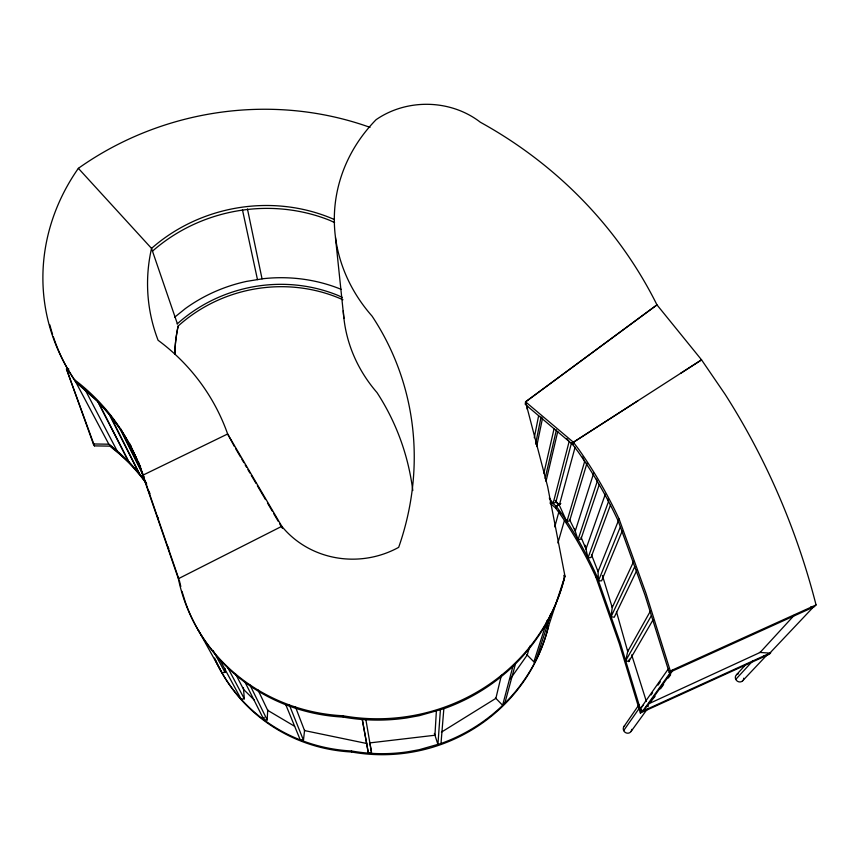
<?xml version="1.0" encoding="UTF-8"?>
<svg xmlns="http://www.w3.org/2000/svg" width="859" height="859" viewBox="0 0 859 859"><rect width="100%" height="100%" fill="white"/><g stroke="black" fill="none" stroke-linecap="round" stroke-linejoin="round"><path stroke-width="1.29" d="M267.74 709.727L267.17 719.906L263.981 719.831L264.132 717.286M436.351 711.435L434.944 735.24L369.842 742.895M440.409 709.824L437.929 744.474L434.364 733.425M215.405 660.152A160.257 155.565 -11.2 0 0 351.46 750.97A170.146 165.121 -6.3 0 0 408.004 751.754L419.181 749.714L440.989 743.497L443.845 708.729A190.322 182.516 -5.4 0 0 564.352 577.946L563.837 575.326M303.463 740.19L289.376 705.089L285.8 704.767L300.274 739.91L303.463 740.19L304.612 729.957M637.163 569.646L614.249 617.224L611.071 616.708L612.403 606.196M525.203 404.278L525.568 401.851L656.974 304.881L701.545 359.846L725.103 394.313A804.228 745.494 -50.7 0 1 816.05 604.929L814.353 606.722L669.215 672.5L644.98 595.029L618.255 521.112A492.83 468.477 -45.2 0 0 578.118 451.78L572.77 444.651L573.404 442.256L638.076 400.659M527.082 409.024L527.555 406.393M534.266 437.757L538.625 415.745M535.565 444.146L541.095 416.894M536.671 446.53L542.566 417.946M652.958 619.973L628.842 661.548L625.674 660.732L628.122 649.705M628.842 661.548L629.379 659.1M543.897 473.191L554.044 428.791M545.089 478.56L556.428 429.844M546.013 481.384L557.802 431.358M501.42 675.195L495.879 698.356L441.408 732.158M571.536 442.75L555.848 502.204L553.089 503.481L569.13 441.569L566.897 438.562M502.601 705.282L512.963 666.154L515.507 663.717L504.867 703.091L502.601 705.282L495.45 697.916M587.051 462.958L569.689 520.651L566.833 521.757L559.327 505.167L575.101 447.195M554.764 526.878L558.876 511.889M557.888 542.985L564.417 520.49M529.831 646.129L527.19 655.063L510.375 678.868M566.833 521.757L584.625 461.616L582.509 457.042M593.687 473.191L575.24 531.109L569.42 519.384M526.76 654.622L533.901 661.849L547.14 620.391M550.705 613.917L546.249 627.714L548.665 625.835A170.146 165.121 -6.3 0 1 440.989 743.497M550.436 615.495L536.134 659.701L533.901 661.849M370.014 127.368A298.277 273.516 -12.6 0 0 78.362 168.332A222.889 199.524 -9.3 0 0 74.55 379.753L74.572 379.764A247.575 220.151 -35.5 0 1 142.787 475.242L178.382 578.708L281.806 526.309A90.635 85.61 -7.1 0 0 398.673 547.344A300.457 275.234 -24.6 0 0 372.044 316.091A173.819 154.266 4.4 0 1 376.081 119.691A81.347 71.555 0 0 1 480.364 122.246A468.928 438.852 -18.8 0 1 656.974 304.881L525.568 401.851L547.666 486.677L564.954 576.088L548.182 627.306A169.524 164.584 -6.4 0 1 351.707 752.001A159.667 155.049 -11.3 0 1 214.632 658.058M599.281 484.519L580.985 539.055L577.978 539.828L597.198 481.566L596.425 479.161M605.316 494.226L585.967 549.03L581.135 537.347M610.534 504.824L591.046 557.459L587.953 557.985L608.473 501.645L607.904 499.176M640.342 713.024L641.201 711.821L770.695 652.797L769.363 654.214L640.342 713.024L619.296 643.67L595.931 577.248L596.597 575.584A437.725 418.376 -49.9 0 0 561.056 512.834L556.299 506.37L550.404 501.076M525.568 401.851L573.404 442.256L578.783 449.418A494.988 470.41 -45.1 0 1 619.092 518.997L598.047 571.632L591.421 554.592M622.388 530.583L601.611 580.824L598.444 580.824L620.348 526.911M633.717 561.324L612.231 607.496L602.395 575.476M611.071 616.708L634.737 566.693M650.403 611.125L627.714 651.519L616.494 611.844M625.674 660.732L651.412 615.592M623.945 726.531L638.946 704.799M623.698 730.569L639.44 708.031M655.041 696.402L642.843 710.973L640.288 708.815L668.173 669.15M651.036 694.952L652.582 692.762M657.994 685.095L660.313 681.81M669.215 672.5L670.31 670.976L816.05 604.929M642.843 710.973L671.062 671.555M673.188 669.945L648.953 703.671L760.108 652.443L794.339 615.162M660.507 688.832L663.62 684.505M668.302 678.009L670.643 674.766M631.086 731.417L647.396 708.933A4.66 4.424 42.3 0 1 645.667 710.436L644.551 710.79M640.288 708.815L643.541 704.928M736.614 674.626L745.537 664.823M735.787 679.362L752.709 660.958M742.444 680.994L767.001 654.945A4.649 4.284 37.9 0 1 766.056 655.567L764.961 655.911A4.649 4.284 37.9 0 1 763.791 655.954M174.731 317.154L185.34 308.585A153.095 142.025 -12.4 0 1 246.49 281.408L263.133 278.703A153.095 142.025 -12.4 0 1 341.259 289.386M177.115 323.961L177.373 323.768A145.482 134.949 -12.4 0 1 338.124 295.464L342.376 297.472M560.594 503.557L556.299 506.37L555.784 508.26L560.53 514.713A436.039 416.84 -50 0 1 595.931 577.248M560.734 503.481L556.299 506.37L555.848 508.227L549.921 502.977M680.553 373.407L701.545 359.846L573.404 442.256L572.835 444.608L526.105 405.137M443.845 708.729L419.342 715.665L406.79 717.941A190.322 182.516 -5.4 0 1 343.256 717.082A179.284 172.025 -9.3 0 1 185.265 601.901L181.958 591.303M737.677 674.004L738.515 673.735M362.219 719.391L368.339 753.042L371.507 752.452L365.891 719.681M243.408 687.533L244.321 698.807L241.154 699.172L219.625 659.444M224.94 668.42L225.058 672.414L221.901 672.629L198.182 629.948M68.817 369.059L66.444 368.962L93.363 443.963L108.846 444.21L128.807 462.067L97.786 401.615L75.817 382.126A222.084 198.934 -9.3 0 1 53.365 336.868M93.363 443.963L94.447 445.885L109.866 446.132L119.09 453.681A220.742 199.32 -37.7 0 1 146.717 484.068M810.81 606.894L813.376 607.066L769.825 653.108L759.463 652.4M334.613 222.578L329.931 220.409A160.955 146.986 -11.5 0 0 152.483 251.161M294.626 726.295L267.707 710.339L257.958 689.895M555.741 501.903L558.704 504.555M254.5 700.278L243.559 689.39L235.688 674.229M78.362 168.332L151.528 248.38L177.373 323.768M555.236 500.41L559.241 505.199M145.88 482.597L139.609 473.953L109.651 414.596L119.97 428.748L143.678 476.24M549.255 498.016L553.089 503.481M234.432 446.551L227.646 433.978A242.388 218.712 -31.5 0 0 158.088 340.271A192.964 173.894 -5.1 0 1 151.538 248.391A161.546 147.437 -11.4 0 1 334.291 219.507M235.753 448.87L240.509 456.913M241.83 459.232L243.881 462.679M245.202 464.998L246.576 467.285M247.907 469.605L249.958 473.051M251.279 475.36L256.036 483.413M257.356 485.732L265.485 499.541M267.482 503.009L272.228 511.062M273.549 513.381L278.305 521.434M279.626 523.754L281.688 527.19M213.075 650.488L225.058 672.414M66.444 368.962L94.447 445.885M227.528 667.218L244.321 698.807M74.55 379.753L108.846 444.21A221.493 199.911 -37.6 0 1 145.815 482.253M85.062 389.632L117.232 451.082M167.559 546.249L168.804 548.622M157.283 516.431L158.496 518.793M148.22 490.059L150.003 493.603M245.137 682.411L263.981 719.831M75.839 382.148A246.608 219.41 -35.6 0 1 143.818 477.314L142.787 475.242L227.646 433.978L281.806 526.309L282.353 528.339M141.091 470.174L120.378 428.62L129.151 443.856L140.629 467.135M130.987 446.293L129.806 443.92L137.107 460.048M249.862 684.838L267.17 719.906M295.421 706.85L304.537 730.579L366.675 743.486L362.23 719.026M647.643 704.616L647.987 705.55A4.66 4.424 42.3 0 1 648.094 706.732M639.096 707.097L639.515 708.224M619.092 518.997L645.947 593.193L670.31 670.976M558.565 511.03L558.941 512.061A4.37 4.123 17.1 0 0 560.444 513.714M596.597 575.584L620.058 642.231L641.201 711.821M138.331 461.67L143.829 477.314M144.226 478.474L178.94 579.288M631.666 654.859L646.398 701.524M574.467 528.639L577.978 539.828M178.382 578.708A180.014 172.659 -9.2 0 0 342.934 715.762L343.256 717.082M351.46 750.97L351.707 752.001M179.37 580.544L180.809 586.525M585.129 545.218L587.953 557.985M242.453 209.779L257.475 279.615M247.456 208.973L262.049 278.874M369.735 742.283L371.507 752.452M366.568 742.863L368.339 753.042M335.472 237.632L343.911 318.335M597.993 570.344L598.444 580.824M412.792 490.521A266.913 248.262 -26.9 0 0 376.983 392.552A155.436 140.887 5 0 1 343.299 310.743M564.954 576.088A191.106 183.182 -5.4 0 1 342.934 715.762M178.157 326.033A173.518 159.28 -5.4 0 0 174.806 354.166A173.421 159.194 -5.4 0 1 178.157 326.033A144.999 134.573 -12.5 0 1 342.945 299.77M52.592 334.484A222.084 198.934 -9.3 0 1 49.843 324.885M743.121 680.199A4.316 4.005 39.8 0 1 741.564 681.574L740.544 681.896A4.316 4.005 39.8 0 1 735.862 679.544L735.454 678.513A4.316 4.005 39.8 0 1 737.494 674.057M743.722 678.181A4.316 4.005 39.8 0 1 743.561 679.233M631.741 729.355A4.338 4.123 45.2 0 1 629.475 732.824L628.434 733.146A4.338 4.123 45.2 0 1 623.763 730.751L623.376 729.699A4.338 4.123 45.2 0 1 624.654 725.726M109.415 414.672L97.937 401.486L128.947 461.949L139.394 474.028L109.415 414.672"/></g></svg>
